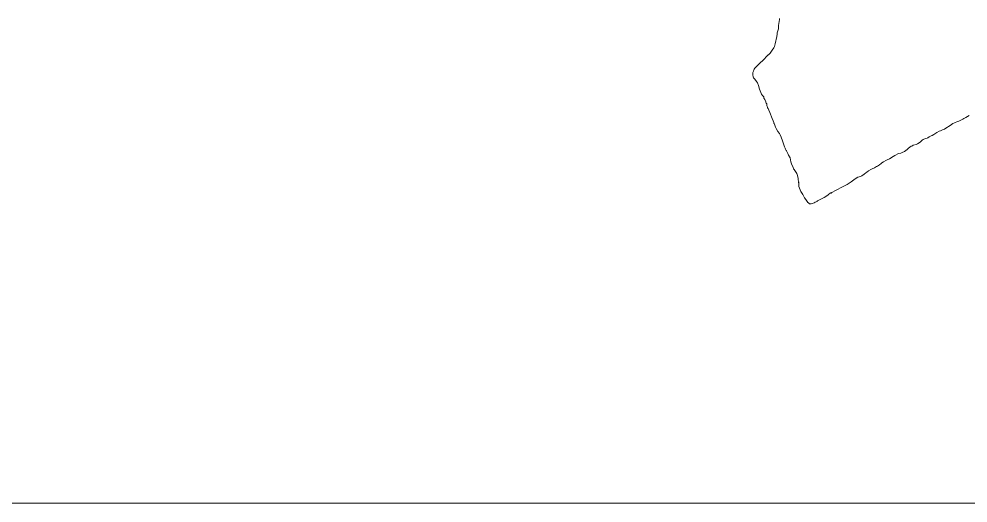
# Model space of a CAD drawing. Extents: x -2876908 to 633791, y -1383861 to 872234.
# Drawn here: x 567186 to 568840, y -1064660 to -1063816 of the extents above; entities that cross this region are included whole.
import ezdxf
from ezdxf.enums import TextEntityAlignment as Align

# ---------------------------------------------------------------- set-up
doc = ezdxf.new("R2010")
doc.units = 0
doc.header["$LTSCALE"] = 5
doc.header["$MEASUREMENT"] = 0
doc.layers.get('0').update_dxf_attribs({"linetype": 'CONTINUOUS', "lineweight": 25})
doc.layers.add('HFZT', color=5, linetype='CONTINUOUS', lineweight=15)
doc.styles.add('TSSD_NORM', font='tssdeng.shx', dxfattribs={"width": 0.7, "bigfont": 'hztxt.shx'})

# ---------------------------------------------------------------- blocks, each defined once
blk = doc.blocks.new('z')
blk.add_lwpolyline([(299857.97, 23651.01), (299857.9, 23650.43), (299857.65, 23648.13), (299857.52, 23646.97), (299857.26, 23644.67), (299857.16, 23642.99), (299857.03, 23642.14), (299856.62, 23640.51), (299856.1, 23638.62), (299855.9, 23637.65), (299855.66, 23635.71), (299855.15, 23633.15), (299854.89, 23631.87), (299854.38, 23629.31), (299853.84, 23627.08), (299853.28, 23625.95), (299851.82, 23624.18), (299850.75, 23622.38), (299850.09, 23621.52), (299848.62, 23620.02), (299848.43, 23620.08), (299848.26, 23620.02), (299848.14, 23619.86), (299843.72, 23615.45), (299841.51, 23613.24), (299837.1, 23608.82), (299836.4, 23607.91), (299836.12, 23607.36), (299835.82, 23606.26), (299835.41, 23605.04), (299835.34, 23604.34), (299835.5, 23603.06), (299835.7, 23601.49), (299836.03, 23600.67), (299836.94, 23599.38), (299838.58, 23597.49), (299839.28, 23596.39), (299840.3, 23594.1), (299841.01, 23591.06), (299841.53, 23589.56), (299842.86, 23586.74), (299843.51, 23585.8), (299843.86, 23585.35), (299844.62, 23584.5), (299844.56, 23584.11), (299844.6, 23583.88), (299844.78, 23583.54), (299845.42, 23582.25), (299845.74, 23581.61), (299846.38, 23580.33), (299846.4, 23579.62), (299846.62, 23579.18), (299847.18, 23578.73), (299847.14, 23577.82), (299847.25, 23577.31), (299847.66, 23576.49), (299847.8, 23575.7), (299847.93, 23575.29), (299848.3, 23574.57), (299850.31, 23569.91), (299851.3, 23567.57), (299853.26, 23562.89), (299853.26, 23562.28), (299853.38, 23561.94), (299853.74, 23561.45), (299854.68, 23558.89), (299855.23, 23557.64), (299856.46, 23555.21), (299857.86, 23553.46), (299858.46, 23552.46), (299859.34, 23550.41), (299860.42, 23547.14), (299860.96, 23545.51), (299862.06, 23542.25), (299862.7, 23540.97), (299863.02, 23540.33), (299863.66, 23539.04), (299863.79, 23538.92), (299863.86, 23538.85), (299863.98, 23538.73), (299865.14, 23536.42), (299865.71, 23535.27), (299866.86, 23532.96), (299867.54, 23529.55), (299868.06, 23527.85), (299869.42, 23524.64), (299869.92, 23523.54), (299870.25, 23523.01), (299871.02, 23522.08), (299872.18, 23520.58), (299872.65, 23519.71), (299873.27, 23517.92), (299873.52, 23516.38), (299873.65, 23515.62), (299873.91, 23514.08), (299874.04, 23513.44), (299874.1, 23513.12), (299874.23, 23512.48), (299874.05, 23512.28), (299874.14, 23511.93), (299874.39, 23511.84), (299874.39, 23510.56), (299874.39, 23509.92), (299874.39, 23508.64), (299875.4, 23505.81), (299876.09, 23504.42), (299877.75, 23501.92), (299879.26, 23499.04), (299880.13, 23497.65), (299882.07, 23495.04), (299882.61, 23494.62), (299882.86, 23494.39), (299883.35, 23493.92), (299884.37, 23493.81), (299884.91, 23493.84), (299885.91, 23494.08), (299887.44, 23494.84), (299888.21, 23495.23), (299889.75, 23496), (299889.88, 23496.12), (299889.94, 23496.19), (299890.07, 23496.32), (299892.37, 23497.47), (299893.53, 23498.04), (299895.83, 23499.2), (299898, 23500.81), (299899.08, 23501.61), (299901.27, 23503.2), (299901.71, 23503.04), (299902.1, 23503.15), (299902.39, 23503.52), (299905.46, 23505.19), (299907, 23506.02), (299910.07, 23507.68), (299913.61, 23509.45), (299915.34, 23510.41), (299918.72, 23512.48), (299920.94, 23514.17), (299922.06, 23515), (299924.32, 23516.64), (299926.64, 23517.16), (299927.81, 23517.67), (299929.76, 23519.04), (299931.17, 23520.19), (299931.87, 23520.77), (299933.28, 23521.92), (299935.33, 23522.95), (299936.35, 23523.46), (299938.4, 23524.48), (299940.11, 23525.43), (299940.94, 23525.95), (299942.56, 23527.04), (299944.01, 23528), (299944.72, 23528.51), (299946.08, 23529.6), (299948.13, 23530.63), (299949.15, 23531.14), (299951.2, 23532.16), (299954.08, 23534.11), (299955.6, 23534.98), (299958.72, 23536.48), (299960.78, 23536.95), (299961.8, 23537.31), (299963.69, 23538.24), (299966.07, 23539.99), (299967.23, 23540.93), (299969.45, 23542.89), (299970.19, 23542.93), (299970.6, 23543.08), (299971.21, 23543.53), (299973.7, 23544.29), (299974.92, 23544.85), (299977.13, 23546.25), (299978.69, 23547.7), (299979.64, 23548.31), (299981.61, 23549.13), (299982.99, 23549.51), (299983.68, 23549.85), (299984.81, 23550.73), (299986.35, 23551.5), (299987.11, 23551.88), (299988.65, 23552.65), (299990.36, 23553.87), (299991.26, 23554.42), (299993.13, 23555.37), (299994.33, 23555.69), (299994.91, 23555.92), (299996.01, 23556.49), (299997.17, 23556.91), (299997.73, 23557.21), (299998.73, 23557.93), (300000.23, 23558.84), (300000.97, 23559.32), (300002.41, 23560.33), (300004.78, 23561.95), (300006.1, 23562.61), (300008.82, 23563.53), (300009.93, 23563.8), (300010.49, 23564.08), (300011.38, 23564.81), (300013.17, 23565.71), (300014.06, 23566.16), (300015.86, 23567.05), (300018.45, 23568.74)])
blk = doc.blocks.new('施工设计图框')
at = {"layer": 'HFZT'}
blk.add_line((-147.5043, 21), (14.4957, 21), dxfattribs=at)
at = {"layer": 'HFZT', "color": 5, "xscale": 0.004115013172850013, "yscale": 0.004115013172850013, "zscale": 0.004115013172850013}
blk.add_blockref('z', (-1339.9837, -74.635), dxfattribs=at)
at = {"layer": 'HFZT', "color": 2, "style": 'TSSD_NORM', "width": 0.7}
for tag, height, p in [('比例尺', 2.5, (7.2478, 17.5)), ('日期', 2.5, (7.2478, 3.5)), ('图号', 2.5, (-20.4898, 3.5)), ('图名', 4, (-76.2419, 0.75))]:
    blk.add_attdef(tag, text='', height=height, dxfattribs=at).set_placement(p, align=Align.MIDDLE)

msp = doc.modelspace()

# ---------------------------------------------------------------- block references
at = {"xscale": 500, "yscale": 500, "zscale": 500}
msp.add_blockref('施工设计图框', (621543.434, -1075159.694), dxfattribs=at)

doc.saveas('drawing.dxf')
